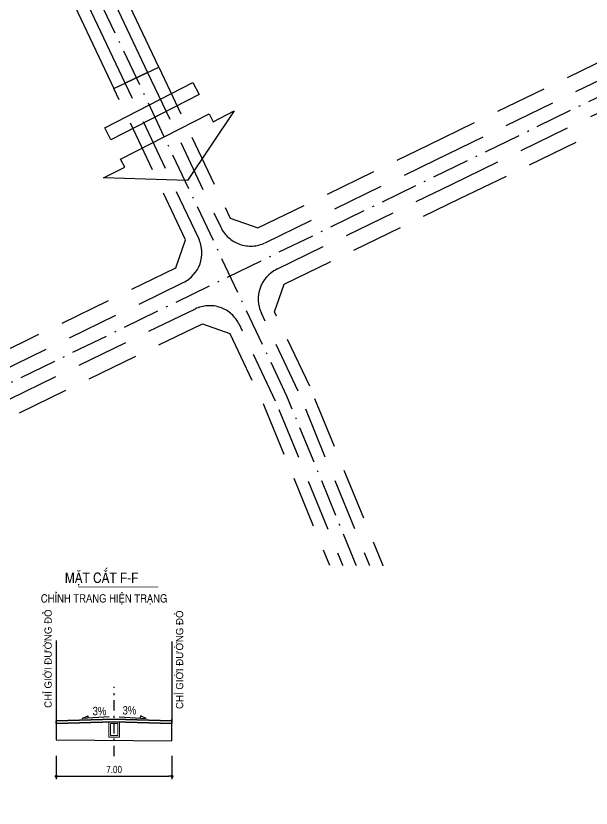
# Model space of a CAD drawing. Header units: metres. Extents: x 563124 to 573994, y 2062953 to 2068466.
# Drawn here: x 568859.7 to 568998.9, y 2065896.8 to 2066088.3 of the extents above; entities that cross this region are included whole.
import ezdxf

# ---------------------------------------------------------------- set-up
doc = ezdxf.new("R2010")
doc.units = ezdxf.units.M
for name, pattern in [('ACAD_ISO10W100', [18.5, 12, -3, 0.5, -3]), ('HIDDEN', [0.375, 0.25, -0.125]), ('TIM1', [5.5, 2.5, -1.25, 0.5, -1.25])]:
    doc.linetypes.add(name, pattern=pattern)
doc.layers.get('0').update_dxf_attribs({"linetype": 'CONTINUOUS'})
doc.layers.get('DEFPOINTS').update_dxf_attribs({"linetype": 'CONTINUOUS'})
for name, color, linetype in [('DienHT', 1, 'CONTINUOUS'), ('ghichieudai', 7, 'CONTINUOUS'), ('Kich thuoc', 9, 'CONTINUOUS'), ('LogDg', 7, 'CONTINUOUS'), ('LogDg phu', 7, 'CONTINUOUS'), ('MATCATDUONG', 8, 'CONTINUOUS'), ('TimDg', 222, 'CONTINUOUS'), ('ViaHeS', 32, 'CONTINUOUS'), ('ViaHeSphu', 32, 'CONTINUOUS')]:
    doc.layers.add(name, color=color, linetype=linetype)
doc.layers.add('kt', color=37, linetype='CONTINUOUS', lineweight=25)
doc.styles.add('1', font='VHARIALN.ttf', dxfattribs={"height": 50})
doc.styles.add('IN', font='VHARIALN.ttf')
doc.styles.add('ktcn', font='VHARIAL.ttf', dxfattribs={"width": 0.8})
doc.styles.add('KTEN', font='VHAVAN.ttf')
doc.dimstyles.new('a', dxfattribs={"dimtxt": 1.75, "dimasz": 0.75, "dimexe": 0.7, "dimexo": 0, "dimgap": 0.75, "dimtad": 1, "dimzin": 0, "dimdsep": 46, "dimtxsty": 'ktcn', "dimblk": 'DOT', "dimcen": 0, "dimazin": 0, "dimtfac": 1, "dimtix": 1, "dimtofl": 0, "dimtmove": 0, "dimatfit": 3, "dimfxl": 1, "dimtolj": 1, "dimtzin": 0, "dimarcsym": 0})

# ---------------------------------------------------------------- blocks, each defined once
blk = doc.blocks.new('_Dot')
at = {"color": 0, "linetype": 'ByBlock', "lineweight": -2}
blk.add_line((-0.5, 0), (-1, 0), dxfattribs=at)
at = {"color": 0, "linetype": 'ByBlock', "const_width": 0.5}
blk.add_lwpolyline([(-0.25, 0, 1), (0.25, 0, 1)], format="xyb", close=True, dxfattribs=at)
blk = doc.blocks.new('*D117')
at = {"layer": 'DEFPOINTS', "color": 0, "linetype": 'Continuous'}
for p in [(568869.49, 2065909.41), (568897.49, 2065909.41), (568897.49, 2065904.45)]:
    blk.add_point(p, dxfattribs=at)
at = {"layer": 'MATCATDUONG', "color": 0, "linetype": 'Continuous', "lineweight": -2}
for p, q in [((568869.49, 2065909.41), (568869.49, 2065903.75)), ((568897.49, 2065909.41), (568897.49, 2065903.75)), ((568870.24, 2065904.45), (568896.74, 2065904.45))]:
    blk.add_line(p, q, dxfattribs=at)
at = {"layer": 'MATCATDUONG', "color": 0, "linetype": 'Continuous', "lineweight": -2, "xscale": 0.75, "yscale": 0.75, "zscale": 0.75, "rotation": 180}
blk.add_blockref('_Dot', (568869.49, 2065904.45), dxfattribs=at)
at = {"layer": 'MATCATDUONG', "color": 0, "linetype": 'Continuous', "lineweight": -2, "xscale": 0.75, "yscale": 0.75, "zscale": 0.75}
blk.add_blockref('_Dot', (568897.49, 2065904.45), dxfattribs=at)
at = {"layer": 'MATCATDUONG', "color": 0, "linetype": 'Continuous', "insert": (568883.49, 2065906.09), "char_height": 1.75, "attachment_point": 5, "style": 'ktcn'}
blk.add_mtext('\\A1;7.00', dxfattribs=at)

msp = doc.modelspace()

# ---------------------------------------------------------------- linework, layer by layer
at = {"layer": 'LogDg'}
msp.add_lwpolyline([(569015.579, 2066141.929), (568994.207, 2066184.659, 0.4326641), (568983.033, 2066187.998), (568875.552, 2066125.55, 0.3897719), (568872.341, 2066115.209), (568891.581, 2066074.571), (568886.158, 2066072.004), (568867.712, 2066110.964, 0.439085), (568856.462, 2066114.458), (568842.977, 2066106.623, -0.0134524), (568795.182, 2066080.547, 0.2629259), (568784.334, 2066064.134, -0.1620678), (568773.496, 2066037.856, 0.2703229), (568769.799, 2066018.044), (568777.462, 2065996.624), (568754.864, 2065988.54), (568747.201, 2066009.96, 0.2703246), (568731.777, 2066022.932)], format="xyb", dxfattribs=at)
at = {"layer": 'LogDg', "ltscale": 0.75}
for points in [[(568881.205, 2066061.206), (568902.561, 2066072.156), (568904.097, 2066069.268), (568882.698, 2066058.294)], [(568907.451, 2066062.673), (568912.547, 2066065.286), (568901.207, 2066048.437), (568880.955, 2066049.085), (568886.052, 2066051.698), (568885.056, 2066053.64), (568906.456, 2066064.614)]]:
    msp.add_lwpolyline(points, close=True, dxfattribs=at)
at = {"layer": 'LogDg phu', "linetype": 'HIDDEN', "ltscale": 50}
for points in [[(568961.499, 2066053.561), (569033.289, 2066088.425, 0.4176365), (569036.95, 2066099.2), (569015.579, 2066141.929)], [(568965.096, 2066047.526), (569036.979, 2066082.435, -0.3994542), (569047.484, 2066079.093), (569079.384, 2066021.079, -0.0157449), (569087.832, 2066004.501), (569102.088, 2065974.2, -0.0080294), (569105.99, 2065965.549), (569106.974, 2065963.271, -0.3955307), (569102.802, 2065951.687), (569091.716, 2065946.029, -0.0467468), (569057.648, 2065932.484), (569005.951, 2065917.337), (568972.709, 2065907.598, -0.3839507), (568963.059, 2065912.238), (568928.058, 2065997.525), (568919.124, 2066016.395, -0.4113138), (568922.86, 2066027.014), (568965.096, 2066047.526)], [(568891.581, 2066074.571), (568909.282, 2066037.184, 0.4171193), (568920.007, 2066033.411), (568961.499, 2066053.561)], [(568777.462, 2065996.624), (568783.807, 2065978.886, 0.4259033), (568794.331, 2065974.161), (568809.707, 2065980.361, 0.017204), (568822.063, 2065985.845), (568900.217, 2066023.8, 0.4113138), (568903.952, 2066034.419), (568886.158, 2066072.004)], [(569094.898, 2065939.794), (569105.502, 2065945.206, -0.4331465), (569116.483, 2065941.251), (569158.888, 2065843.057, -0.4491675), (569153.83, 2065832.219), (569044.239, 2065799.539), (569020.056, 2065792.328, -0.3853271), (569010.369, 2065796.957), (568971.839, 2065890.843, -0.4451382), (568976.991, 2065901.558), (569008.397, 2065910.76), (569059.616, 2065925.766, 0.0467468), (569094.898, 2065939.794)]]:
    msp.add_lwpolyline(points, format="xyb", dxfattribs=at)
msp.add_lwpolyline([(568812.325, 2065973.869), (568796.1, 2065967.327, 0.4026197), (568791.56, 2065957.213), (568822.268, 2065871.369, 0.397173), (568832.05, 2065866.387), (568951.481, 2065901.378, 0.4451382), (568956.633, 2065912.093), (568922.568, 2065995.1), (568913.795, 2066013.63, 0.4171193), (568903.069, 2066017.403), (568825.121, 2065979.548, -0.017204)], format="xyb", close=True, dxfattribs=at)
at = {"layer": 'TimDg', "linetype": 'ACAD_ISO10W100', "ltscale": 0.75}
for points in [[(569278.835, 2065059.656), (569264.527, 2065093.529, -0.0210175), (569255.702, 2065117.144), (569137.303, 2065479.75), (568925.313, 2065996.312), (568861.438, 2066131.227)], [(569408.662, 2066103.84), (569093.307, 2065942.912, -0.0467468), (569058.632, 2065929.125), (568564.179, 2065784.257), (568255.903, 2065693.937)]]:
    msp.add_lwpolyline(points, format="xyb", dxfattribs=at)
at = {"layer": 'ViaHeS', "elevation": 0}
msp.add_lwpolyline([(568866.101, 2066107.357), (568883.446, 2066070.72), (568894.292, 2066075.855), (568876.513, 2066113.407)], dxfattribs=at)
at = {"layer": 'ViaHeSphu', "linetype": 'HIDDEN', "ltscale": 50}
for points in [[(568959.443, 2066057.009), (569030.235, 2066091.388), (569032.496, 2066098.044), (569011.554, 2066139.916)], [(568894.292, 2066075.855), (568911.587, 2066039.326), (568918.224, 2066036.991), (568959.443, 2066057.009)]]:
    msp.add_lwpolyline(points, dxfattribs=at)
for points in [[(569089.898, 2065949.592, -0.0467468), (569056.523, 2065936.322), (569004.873, 2065921.19), (568971.961, 2065911.547), (568965.264, 2065914.767), (568930.804, 2065998.737), (568922.285, 2066016.73), (568924.643, 2066023.433), (568967.152, 2066044.078), (569038.998, 2066078.969), (569043.142, 2066077.65), (569075.441, 2066018.911, -0.0157449), (569083.76, 2066002.585), (569098.017, 2065972.284, -0.0080294), (569101.859, 2065963.765), (569102.732, 2065961.743), (569100.261, 2065954.88), (569089.898, 2065949.592)], [(568783.111, 2065998.645), (568789.147, 2065981.771), (568795.468, 2065978.933), (568808.211, 2065984.071, 0.017204), (568820.316, 2065989.443), (568898.434, 2066027.38), (568900.792, 2066034.084), (568883.446, 2066070.72)], [(568813.821, 2065970.16, 0.017204), (568826.868, 2065975.95), (568904.853, 2066013.822), (568911.49, 2066011.488), (568919.822, 2065993.888), (568953.685, 2065911.374), (568950.785, 2065905.343), (568834.026, 2065871.134), (568827.543, 2065874.436), (568797.572, 2065958.221), (568800.525, 2065964.798), (568813.821, 2065970.16)], [(569096.716, 2065936.231), (569106.22, 2065941.081), (569112.656, 2065938.764), (569154.336, 2065842.247), (569151.527, 2065836.228), (569043.038, 2065803.877), (569019.081, 2065796.733), (569012.391, 2065799.93), (568974.787, 2065891.562), (568977.687, 2065897.594), (569009.402, 2065906.886), (569060.74, 2065921.927, 0.0467468), (569096.716, 2065936.231)]]:
    msp.add_lwpolyline(points, format="xyb", dxfattribs=at)

# ---------------------------------------------------------------- next in the draw order: wipeouts: each hides what was drawn before it
msp.add_wipeout([(568538.555, 2065837.116), (569134.391, 2065836.361), (569131.193, 2065953.825), (568779.004, 2065956.683), (568600.602, 2065960.315)]).dxf.layer = 'ghichieudai'

# ---------------------------------------------------------------- next in the draw order: linework, layer by layer
at = {"layer": 'Kich thuoc'}
for points in [[(568869.493, 2065917.851), (568883.493, 2065918.241), (568897.493, 2065917.851)], [(568869.493, 2065917.25), (568883.493, 2065917.641), (568897.493, 2065917.25)]]:
    msp.add_lwpolyline(points, dxfattribs=at)
at = {"layer": 'kt', "lineweight": 0, "elevation": 0}
for points in [[(568884.813, 2065917.641), (568882.172, 2065917.641), (568882.172, 2065913.874), (568884.813, 2065913.874)], [(568884.405, 2065917.232), (568882.58, 2065917.232), (568882.58, 2065914.282), (568884.405, 2065914.282)]]:
    msp.add_lwpolyline(points, close=True, dxfattribs=at)
at = {"layer": 'MATCATDUONG', "color": 40, "linetype": 'Continuous', "extrusion": (3.31378e-12, 1.1371e-08, 1)}
msp.add_line((568869.493, 2065937.274, 0), (568869.493, 2065917.851), dxfattribs=at)
at = {"layer": 'MATCATDUONG', "color": 40, "linetype": 'Continuous', "extrusion": (-3.31378e-12, 1.1371e-08, 1)}
msp.add_line((568897.493, 2065937.012, 0), (568897.493, 2065918.019), dxfattribs=at)
at = {"layer": 'MATCATDUONG', "linetype": 'Continuous', "extrusion": (1.01388e-11, 1.13736e-08, 1), "const_width": 0.12, "elevation": 0.024}
msp.add_lwpolyline([(568874.724, 2065950.204), (568894.208, 2065950.204)], dxfattribs=at)
at = {"layer": 'MATCATDUONG', "color": 1, "linetype": 'TIM1', "extrusion": (1.01388e-11, 1.13736e-08, 1), "elevation": 0.024}
msp.add_lwpolyline([(568883.493, 2065909.33), (568883.493, 2065926.048)], dxfattribs=at)
at = {"layer": 'MATCATDUONG', "color": 40, "linetype": 'Continuous', "elevation": 0}
for points in [[(568882.278, 2065918.841), (568875.782, 2065918.424), (568877.121, 2065919.063), (568877.157, 2065918.512)], [(568884.707, 2065918.841), (568891.203, 2065918.424), (568889.864, 2065919.063), (568889.829, 2065918.512)]]:
    msp.add_lwpolyline(points, dxfattribs=at)
at = {"layer": 'MATCATDUONG', "color": 40, "linetype": 'Continuous'}
for points in [[(568897.493, 2065917.851), (568897.493, 2065918.282), (568897.493, 2065917.851), (568897.493, 2065917.25), (568883.493, 2065917.641), (568869.493, 2065917.25), (568869.493, 2065917.851), (568869.493, 2065917.851), (568869.493, 2065917.682), (568869.493, 2065913.282), (568897.493, 2065913.019)], [(568897.493, 2065917.851), (568883.493, 2065918.241), (568869.493, 2065917.851), (568869.493, 2065917.25), (568883.493, 2065917.641), (568897.493, 2065917.25)]]:
    msp.add_lwpolyline(points, close=True, dxfattribs=at)
msp.add_lwpolyline([(568869.493, 2065917.851), (568869.493, 2065913.282)], dxfattribs=at)
at = {"layer": 'TimDg', "linetype": 'ACAD_ISO10W100', "ltscale": 0.75}
msp.add_lwpolyline([(568558.185, 2065894.152), (568733.805, 2065946.916, 0.0228584), (568751.697, 2065953.197), (568811.016, 2065977.115, 0.017204), (568823.592, 2065982.697), (569064.377, 2066099.631, 0.01782), (569076.966, 2066106.31), (569234.224, 2066197.054)], format="xyb", dxfattribs=at)

# ---------------------------------------------------------------- next in the draw order: texts
at = {"layer": 'DienHT', "color": 7, "linetype": 'Continuous', "extrusion": (3.31378e-12, 1.1371e-08, 1), "style": 'IN'}
for s, height, p in [('mÆt c¾t f-f', 2.5, (568871.577, 2065951.197, 0.024)), ('chØnh trang hiÖn tr¹ng', 2, (568865.766, 2065946.459, 0.024))]:
    msp.add_text(s, height=height, dxfattribs=at).set_placement(p)
at = {"layer": 'DienHT', "color": 7, "linetype": 'Continuous', "ltscale": 15, "style": '1'}
for p in [(568878.286, 2065919.227, 0), (568885.533, 2065919.397, 0)]:
    msp.add_text('3%%%', height=2, rotation=360, dxfattribs=at).set_placement(p)
at = {"layer": 'MATCATDUONG', "color": 7, "linetype": 'Continuous', "extrusion": (3.31378e-12, 1.1371e-08, 1), "style": 'KTEN'}
msp.add_text('chØ giíi ®\xadêng ®á', height=1.75, rotation=90, dxfattribs=at).set_placement((568868.387, 2065920.976, 0.023))
at = {"layer": 'MATCATDUONG', "color": 7, "linetype": 'Continuous', "extrusion": (-3.31378e-12, 1.1371e-08, 1), "style": 'KTEN'}
msp.add_text('chØ giíi ®\xadêng ®á', height=1.75, rotation=90, dxfattribs=at).set_placement((568900.206, 2065920.714, 0.023))

# ---------------------------------------------------------------- next in the draw order: dimensions: what is measured, and where the dimension line sits
at = {"layer": 'MATCATDUONG', "color": 7, "linetype": 'Continuous'}
dim = msp.add_linear_dim(base=(568897.493, 2065904.45), p1=(568869.493, 2065909.409), p2=(568897.493, 2065909.409), dimstyle='a', override={"dimlfac": 0.25}, dxfattribs=at)
dim.commit()
dim.dimension.update_dxf_attribs({"geometry": '*D117', "text_midpoint": (568883.493, 2065906.094)})

doc.saveas('drawing.dxf')
